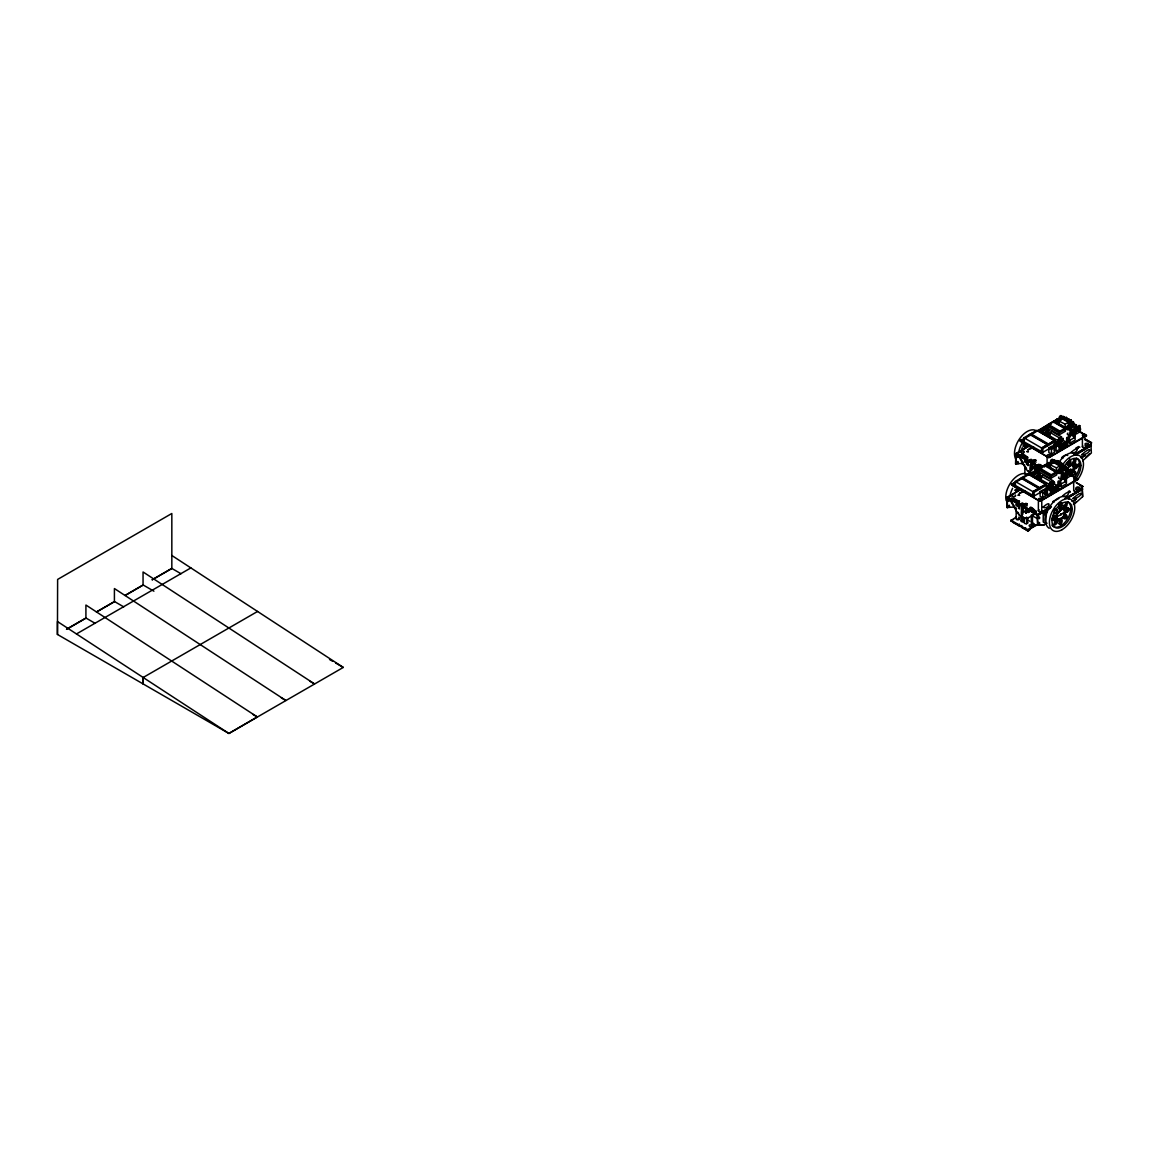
<?xml version="1.0" encoding="UTF-8"?>
<svg xmlns="http://www.w3.org/2000/svg" width="1149" height="1149" viewBox="0 0 1149 1149"><rect width="100%" height="100%" fill="white"/><g stroke="black" fill="none" stroke-linecap="round" stroke-linejoin="round"><path stroke-width="1.5" d="M1032.879 523.01L1035.895 525.524L1027.364 530.45L1010.775 520.856L1016.448 516.806M1070.897 474.925L1077.776 479.593L1040.075 501.352L1011.479 484.835L1049.181 462.386L1050.918 464.814M1012.686 485.539L1011.479 484.146M1038.983 489.388L1038.983 488.081L1021.375 477.912L1015.228 481.46L1015.228 485.452L1034.114 496.009L1044.972 489.733M1019.364 524.088L1019.364 526.084L1017.037 524.734M1079.615 431.234L1086.494 435.902L1048.793 457.661L1020.211 441.159L1057.899 418.696L1059.637 421.123M1024.29 521.143L1023.084 521.833A1.695 0.977 0 0 1 1021.016 520.626L1021.102 515.571M1021.088 503.994L1022.28 502.946L1027.321 505.833M1021.317 504.325L1021.116 503.463M1021.404 439.765L1020.211 441.159M1021.777 525.481L1021.777 527.477L1024.104 528.813L1025.741 527.879M1021.992 515.054L1021.992 519.994L1021.174 520.396M1022.107 477.496L1022.107 478.788L1039.73 488.957L1039.73 487.664L1045.877 484.117L1028.254 473.948L1022.107 477.496L1039.73 487.664M1023.141 521.818L1023.141 516.892M1023.141 511.951L1023.141 507.025M1053.69 446.042L1042.832 452.318L1023.946 441.762L1023.946 437.783L1030.093 434.236L1047.716 444.39L1047.716 445.697M1026.833 521.962A1.695 0.977 0 0 1 1027.623 523.068L1026.416 523.757A1.695 0.977 0 0 1 1024.348 522.551L1024.362 517.596M1026.186 507.14L1021.317 503.679M1026.646 523.7L1026.646 517.122M1026.646 512.195L1026.646 508.906M1027.364 530.45L1035.895 524.748M1027.536 523.183L1027.536 518.256M1029.82 475.169L1029.82 471.88M1029.806 460.304L1030.998 459.27L1036.039 462.142M1030.035 460.634L1029.806 459.657M1030.093 435.528L1030.093 434.236M1054.595 440.426L1036.987 430.257L1030.84 433.805L1030.84 435.098L1048.448 445.266L1048.448 443.974L1054.595 440.426L1054.595 444.404L1054.222 440.512L1038.179 431.248L1039.156 430.688L1055.199 439.952L1055.242 445.151L1054.279 444.591M1031.342 527.334L1031.342 515.039M1031.859 469.912L1031.859 463.334M1032.477 526.687L1032.477 514.393M1032.836 495.621L1032.836 491.628L1038.983 488.081M1034.919 463.449L1030.035 459.988M1034.344 468.261L1035.378 469.022L1035.364 465.216M1036.254 469.639L1036.254 466.35M1036.484 471.248L1036.484 472.971L1035.637 472.483L1035.637 470.76L1037.475 470.673L1037.475 472.397L1034.344 474.207L1033.497 473.718L1036.628 471.909L1037.475 472.397M1036.628 471.909L1036.628 470.185L1037.475 470.673M1038.768 469.941L1038.768 471.866L1050.373 478.573L1056.75 474.896L1056.75 471.621L1045.13 464.914L1038.768 468.591L1038.768 469.941L1050.373 476.648L1056.75 472.971M1038.868 500.662L1012.686 484.835M1040.104 491.571L1040.104 496.239L1042.732 497.761L1045.719 496.038L1045.719 491.355L1043.091 489.833L1040.104 491.571L1042.732 493.093L1042.732 497.761M1041.267 500.662L1077.776 478.889M1052.814 484.303L1052.814 480.627L1043.263 475.112L1041.382 476.189L1041.382 479.865L1049.956 484.72L1049.956 488.856M1041.569 451.93L1041.569 447.952L1047.716 444.39M1045.346 426.494L1044.355 428.792L1045.202 429.295L1045.346 426.494L1046.193 428.721L1043.062 430.53L1042.215 430.028L1045.346 428.218L1046.193 428.721M1045.13 466.264L1045.13 464.914M1046.94 488.785L1046.94 486.027L1048.103 485.352L1048.477 489.431M1044.771 493.539L1047.4 495.061L1047.4 490.393L1050.401 488.655L1047.773 487.133L1044.771 488.871L1047.4 490.393M1063.787 470.831L1063.787 465.934L1052.182 459.227L1050.646 460.792L1050.646 463.995L1047.428 465.848L1047.428 466.853L1049.798 465.489M1047.601 456.972L1020.211 440.455M1047.974 463.779L1056.462 467.858L1059.665 466.006C1062.351 474.58 1054.351 465.69 1062.251 470.702L1062.251 467.499L1050.646 460.792M1048.807 489.244L1048.98 485.28L1049.956 484.72M1048.822 447.88L1048.822 452.548L1051.45 454.07L1054.452 452.347L1054.452 447.665L1051.809 446.157L1048.822 447.88L1051.45 449.403L1051.45 454.07M1049.583 487.075L1049.583 484.505L1048.98 485.28M1050.2 484.519C1051.479 481.46 1051.924 487.98 1050.43 483.111C1054.035 485.022 1046.423 485.237 1050.2 483.312C1053.92 483.873 1047.371 485.61 1049.396 483.356C1050.215 482.666 1051.234 484.016 1051.292 484.821C1046.524 482.163 1052.757 485.639 1049.956 483.111M1050.014 467.341L1050.014 464.139L1053.231 462.286M1047.328 455.78A1.695 0.977 0 0 0 1047.816 457.072A1.695 0.977 0 0 0 1050.1 456.9L1086.494 435.212M1061.647 441.23L1061.532 436.936L1051.981 431.421L1050.114 432.498L1050.1 436.175L1058.674 441.029M1050.401 488.655L1050.401 493.338L1047.4 495.061M1050.459 488.282C1050.473 480.555 1050.243 485.711 1053.848 487.506M1050.373 478.573L1050.373 475.298L1038.768 468.591M1050.617 487.621L1052.369 488.627L1053.015 487.248L1050.617 487.621L1050.99 489.531L1052.369 489.747M1050.947 484.16L1050.947 481.704L1052.814 480.627M1050.99 489.531L1050.99 488.411M1051.148 488.181L1051.062 483.643M1057.856 489.417L1057.482 485.065L1058.459 484.49L1058.832 488.856L1051.752 492.95L1051.378 488.584L1052.915 488.124L1052.915 491.987L1053.418 487.837L1052.872 491.873L1050.157 490.307M1051.378 492.734L1052.541 492.059L1051.565 483.356L1052.915 483.011L1051.565 483.356M1051.938 485.481L1051.938 483.571M1052.541 485.366L1052.541 482.795M1053.044 485.079L1053.044 482.494L1054.409 482.149L1054.409 484.074L1051.436 485.783M1053.489 448.297L1053.489 445.18L1056.491 443.457L1059.119 444.965L1059.119 449.647L1056.118 451.37L1056.132 446.702L1059.119 444.965M1054.035 484.691L1054.409 482.149M1053.848 422.573L1053.848 421.223L1065.468 427.931L1065.468 431.205L1059.105 434.882L1047.486 428.175L1047.486 424.9L1053.848 421.223M1054.897 486.989L1055.874 486.415L1054.897 486.989L1054.394 491.14L1054.394 487.277L1053.044 487.621M1050.157 490.02L1052.872 491.585L1056.376 489.991L1056.376 486.128L1057.353 485.567L1056.376 486.128M1055.658 445.094L1055.658 442.336L1056.821 441.661L1057.195 445.74M1055.874 490.293L1055.874 486.415M1056.032 445.123L1056.046 442.552L1057.195 441.877M1056.462 467.858L1056.462 471.061L1059.665 469.194M1056.821 445.525L1056.821 441.661M1056.979 485.352L1057.353 489.718M1058.832 484.706L1057.856 485.28L1057.353 489.431L1057.353 485.567M1057.525 445.553L1059.866 443.413M1057.712 445.453L1057.712 441.589C1063.414 437.166 1055.256 441.403 1059.852 441.245C1061.604 438.674 1056.994 440.412 1058.258 439.564C1059.967 439.722 1061.231 440.929 1058.918 439.622C1056.046 441.317 1060.886 439.852 1059.723 439.679M1058.301 444.677C1061.791 437.41 1054.825 439.234 1060.01 441.13M1058.818 444.376L1058.818 440.512L1059.852 439.952L1057.683 440.239L1060.067 440.168L1057.769 440.168L1058.918 441.173L1059.823 440.081M1058.746 423.651L1059.033 420.06L1056.707 419.385L1059.105 420.778M1059.019 485.539L1059.292 482.365L1060.11 486.171M1059.105 434.882L1059.105 431.607L1047.486 424.9M1059.191 443.816L1058.674 439.421L1060.197 440.914M1060.355 443.342L1059.349 445.051C1063.155 443.413 1058.574 443.543 1061.733 443.557L1062.107 445.482M1059.349 443.931L1059.708 445.855L1061.101 446.071L1062.107 444.361M1050.114 432.498L1059.665 438.013L1059.78 443.816L1057.769 443.686M1059.866 444.491L1059.866 442.264L1063.127 440.383L1066.071 441.877L1066.071 445.74L1066.574 441.589L1067.55 441.015L1066.574 441.589M1059.134 422.66L1057.568 421.769L1059.737 420.52L1059.364 417.101L1060.9 415.536L1072.52 422.243L1072.52 427.141M1067.55 441.015L1067.55 445.166L1060.47 449.259L1060.096 444.893L1061.633 444.448L1061.633 448.311L1058.89 446.616M1060.297 442.236L1060.297 439.665L1061.647 439.32L1060.297 439.665M1060.671 441.791L1060.671 439.88M1061.188 486.803L1061.188 483.93A2.312 1.336 60 0 0 1059.55 481.158A2.312 1.336 60 0 0 1057.927 482.034L1057.927 484.907L1061.188 486.803L1066.43 483.772L1066.43 479.047L1063.155 477.165L1061.848 477.912L1061.848 479.779A2.312 1.336 60 0 1 1063.486 478.903A2.312 1.336 60 0 1 1065.109 481.661L1061.188 483.93M1060.096 449.044L1061.259 448.096L1060.096 448.756M1061.259 441.676L1061.259 439.105M1063.615 447.162C1063.586 437.022 1058.33 451.37 1063.615 447.162L1064.218 442.523L1063.242 443.083L1063.615 447.435M1061.777 441.388L1061.777 438.803L1063.127 438.458L1063.127 440.383M1062.251 467.499L1063.787 465.934M1062.739 443.37L1063.112 447.737M1062.753 441.015L1063.127 438.458M1063.242 447.22L1066.574 445.453M1064.218 444.433L1064.218 442.523M1064.592 446.602L1064.592 442.738M1066.071 441.877L1065.094 442.437L1065.094 446.588M1065.18 424.168L1065.18 427.371L1068.383 425.518L1068.383 422.315L1065.18 424.168L1058.904 421.051M1067.177 440.799L1067.55 445.166M1067.737 441.848L1068.024 438.674L1068.829 442.48M1068.699 492.504C1066.904 490.264 1072.103 491.169 1068.599 492.447M1069.374 465.805A3.806 2.197 -60 0 0 1070.825 462.76L1070.882 462.157A3.806 2.197 -60 0 0 1069.374 460.232A3.806 2.197 -60 0 0 1067.881 463.88L1067.924 464.426A3.806 2.197 -60 0 0 1069.374 465.805L1069.374 465.776M1069.863 492.217L1069.791 491.226M1069.906 443.112L1069.906 440.239A2.312 1.336 60 0 0 1068.283 437.482A2.312 1.336 60 0 0 1066.645 438.344L1066.645 441.216L1069.906 443.112L1075.148 440.081L1075.148 435.356L1071.888 433.475L1070.566 434.236L1070.566 436.089L1066.645 438.344M1068.843 428.247L1070.983 427.011L1070.983 423.809L1059.364 417.101M1070.983 423.809L1072.52 422.243M1076.685 478.286L1076.843 478.401A1.695 0.977 0 0 1 1075.521 479.865A1.695 0.977 0 0 1 1073.784 478.558A1.695 0.977 0 0 1 1076.57 478.199L1070.408 475.341M1077.417 448.153L1077.417 448.814C1080.362 445.884 1075.076 449.058 1078.509 447.536M1085.288 434.509L1085.561 434.71A1.695 0.977 0 0 1 1084.239 436.175A1.695 0.977 0 0 1 1082.502 434.868A1.695 0.977 0 0 1 1085.288 434.509L1085.288 435.198A1.695 0.977 0 0 1 1083.248 436.749M1080.204 485.754L1082.229 486.329A4.969 2.873 -0.1 0 0 1082.229 488.411L1082.645 496.67L1073.898 504.512M1082.617 460.821L1091.363 452.993L1090.947 444.72A4.969 2.873 -0.1 0 1 1090.947 442.638L1090.99 443.255A4.969 2.873 -0.1 0 0 1090.803 445.123M1063.227 509.007C1071.471 514.809 1052.699 527.089 1057.439 513.115C1072.965 501.208 1052.111 513.589 1057.755 519.204A3.806 2.197 -60 0 1 1057.439 522.163L1057.123 522.795A3.806 2.197 -60 0 1 1054.351 525.136L1054.236 524.633A3.806 2.197 -60 0 1 1054.997 521.56L1055.385 520.985A3.806 2.197 -60 0 1 1057.769 519.219M1063.96 516.116L1066.315 515.039A3.806 2.197 -60 0 1 1066.961 517.854A3.792 2.183 -60 0 1 1064.204 518.702L1063.888 518.443A3.792 2.183 -60 0 1 1063.557 515.887L1064.735 512.569L1063.974 509.481M1069.877 471.119L1073.87 468.404L1072.692 465.79M1070.25 475.226C1073.037 473.23 1075.952 467.442 1071.945 465.316M1047.098 523.168L1044.039 524.935L1037.676 525.237L1037.633 515.226L1034.603 513.072L1034.603 514.149L1028.039 517.94A11.447 6.607 60 0 1 1016.463 511.262L1010.474 500.878L1011.967 498.278L1009.914 498.824L1006.998 497.33L1006.84 507.427L1013.203 507.126M1030.983 473.718A11.447 6.607 60 0 1 1025.195 467.571L1019.192 457.187L1020.685 454.587L1018.632 455.133L1015.773 453.611L1029.676 445.582M1034.043 514.479L1034.387 512.598L1036.096 512.21L1034.603 513.718L1037.116 515.169L1037.676 525.237M1062.724 466.063L1062.796 464.885M1062.911 466.192L1062.768 464.627L1060.987 466.149M1071.443 422.372L1071.141 420.362L1065.942 417.647M1071.629 422.502L1071.371 420.362M1006.84 497.689L1021.274 489.273M1015.845 453.596L1015.558 463.736L1021.935 463.435M1049.726 483.198C1046.725 485.582 1053.676 483.743 1049.856 483.298C1048.118 483.786 1050.502 487.061 1050.2 483.628M1049.252 484.935L1050.488 483.212L1050.861 485.065L1049.525 483.743L1050.1 483.169L1048.865 484.404M1057.985 441.245L1059.493 439.579M1060.958 514.91L1060.9 513.775M1016.276 504.397L1016.133 505.589L1019.393 507.169L1016.276 504.397L1019.752 506.968M1024.994 460.706C1030.481 460.376 1028.628 466.307 1024.994 460.706C1034.143 465.187 1020.786 462.487 1025.569 460.39M1021.691 508.174C1026 507.082 1019.752 523.427 1021.691 508.174L1023.213 507.944M1030.409 464.483C1034.89 463.55 1028.412 479.607 1030.409 464.483C1035.378 460.692 1029.159 481 1030.998 464.009M1028.944 512.339L1025.626 509.625M1034.33 466.092C1043.464 470.602 1030.236 468.06 1034.89 465.776L1038.007 468.533L1034.344 465.934M1028.8 512.267C1020.039 511.348 1029.346 506.795 1028.24 512.598M1049.382 483.384L1050.2 484.404L1051.436 483.93M1054.739 461.323L1055.313 462.128M1058.014 439.909C1061.777 443.083 1057.525 437.008 1057.812 440.799C1063.17 440.455 1055.744 438.817 1058.775 440.685M1063.457 417.633L1064.304 417.719M1072.232 473.187L1073.87 469.122M1021.404 455.564L1022.567 455.047L1026.014 457M1058.344 439.579L1059.579 441.374L1059.091 439.493M1051.134 483.628L1049.856 483.298L1051.436 484.318M1049.094 483.743C1052.829 482.637 1048.305 486.257 1050.2 483.312C1051.608 485.524 1047.902 482.063 1051.306 484.031M1065.697 417.633L1071.27 420.491M1074.243 430.875L1075.249 427.6L1079.902 425.834L1079.902 431.88L1076.039 434.121L1076.039 428.06M1065.525 474.566L1066.531 471.291L1071.184 469.51L1071.184 475.571L1067.306 477.812L1065.525 476.778M1069.389 472.34L1070.394 469.065L1071.184 469.51M1071.5 433.029L1073.798 430.157L1075.952 432.053L1075.191 434.035L1073.654 434.911L1071.5 433.029L1073.855 434.379L1074.99 433.733L1074.99 431.493L1072.477 431.335L1071.916 432.785L1074.99 433.733M1075.191 430.961L1072.879 433.819L1073.654 434.911M1073.855 434.379L1074.157 431.493L1073.597 430.688L1072.477 431.335M1072.261 434.121L1074.574 431.248L1073.798 430.157M1063.543 474.738L1062.782 476.706L1064.936 478.602L1066.473 477.711L1067.234 475.743L1066.473 474.652L1065.08 473.848L1063.543 474.738L1066.818 475.973L1065.137 478.07L1063.184 476.476L1063.759 475.025A2.197 1.264 0 0 1 1064.692 473.704M1064.161 477.51L1066.473 474.652M1064.577 477.28L1065.439 475.169L1064.879 474.379L1063.759 475.025M1065.08 476.921L1065.855 474.939L1065.08 473.848M1069.374 470.113L1070.136 470.559L1069.001 470.745M1058.502 519.664L1056.721 518.616A3.806 2.197 -60 0 1 1056.391 521.56L1056.075 522.192A3.806 2.197 -60 0 1 1054.279 524.131M1064.376 509.711L1063.543 509.208A3.806 2.197 -60 0 1 1063.873 506.264L1064.189 505.646A3.806 2.197 -60 0 1 1066.961 503.291L1065.913 502.688A3.806 2.197 -60 0 1 1065.267 506.264L1064.879 506.853A3.806 2.197 -60 0 1 1063.471 508.203M1069.518 471.205L1070.035 470.329M1060.8 514.896L1061.317 514.02M1066.904 469.094C1074.688 462.271 1069.03 465 1067.335 468.347M1071.026 465.216L1072.362 465.56A3.806 2.197 -60 0 0 1074.645 463.765L1075.033 463.176A3.806 2.197 -60 0 0 1075.679 459.614L1074.631 458.997A3.806 2.197 -60 0 1 1073.985 462.573L1073.597 463.162A3.806 2.197 -60 0 1 1071.213 464.914L1073.109 466.02M1066.2 507.039L1065.152 506.436M1071.73 422.415L1072.347 421.525L1073.611 422.243L1073.611 424.757M1053.978 460.893L1054.61 460.002L1056.491 462.343M1063.012 466.106L1063.629 465.201L1064.893 465.934L1065.511 467.542L1063.127 469.453L1065.511 467.542M1024.807 457.934A1.695 0.977 0 0 1 1024.865 457.69L1026.057 457A1.695 0.977 0 0 1 1027.694 457.245C1025.612 462.027 1015.486 447.435 1027.608 457.273L1027.608 457.934M1016.089 501.625A1.695 0.977 0 0 1 1016.147 501.381L1017.339 500.691A1.695 0.977 0 0 1 1019.479 501.625A1.695 0.977 0 0 1 1017.339 502.573M1018.632 517.222A1.695 0.977 0 0 1 1019.321 518.486A1.695 0.977 0 0 1 1017.195 518.989A1.695 0.977 0 0 1 1016.147 517.811L1016.305 517.581M1035.867 511.449L1032.477 509.467L1031.299 510.127M1090.803 443.141L1091.55 442.839L1090.803 444.663L1091.363 442.825M1058.014 440.081L1059.55 439.679M1050.832 483.557L1049.554 483.557M1050.2 483.083C1049.023 486.602 1051.723 482.494 1049.296 483.6M1058.085 519.42L1063.514 516.878M1049.252 483.628L1051.479 484.591M1082.415 486.745L1082.085 486.831M1026.66 512.713L1025.684 511.492L1026.66 512.052M1085.805 457.144L1089.554 453.783M1073.338 504.181L1075.837 501.941M1069.834 474.997L1071.299 474.322M1074.229 471.176L1075.033 471.349A3.806 2.197 -60 0 1 1075.679 474.164A3.792 2.183 -60 0 1 1072.922 475.025L1072.606 474.767A3.792 2.183 -60 0 1 1072.276 472.196L1074.214 471.176M1063.557 515.887L1064.534 515.154M1072.276 472.196L1073.267 471.478L1072.218 470.875M1067.694 455.55C1067.995 452.649 1058.186 458.781 1062.825 458.365M1018.89 501.625L1014.007 498.163L1012.686 498.364L1017.928 501.696L1018.89 500.964M1035.752 511.348C1025.856 500.174 1030.725 515.556 1035.752 510.702M1075.881 468.505A3.806 2.197 -60 0 0 1078.293 465.374A3.806 2.197 -60 0 0 1075.881 465.043L1075.378 465.388A3.806 2.197 -60 0 0 1073.468 468.16M1067.162 512.195A3.806 2.197 -60 0 0 1069.575 509.064A3.806 2.197 -60 0 0 1067.162 508.734L1066.66 509.064A3.806 2.197 -60 0 0 1064.75 511.851L1061.417 514.249L1060.656 513.804M1052.125 519.449A3.806 2.197 -60 0 0 1053.102 519.104L1053.604 518.759A3.806 2.197 -60 0 0 1055.514 515.973L1056.979 516.82L1060.699 514.666M1051.996 519.707A3.806 2.197 -60 0 0 1054.15 519.707L1054.653 519.362A3.806 2.197 -60 0 0 1056.563 516.576A3.806 2.197 -60 0 0 1054.653 516.002L1054.15 516.246A3.806 2.197 -60 0 0 1051.996 518.73M1090.818 445.539L1091.033 444.821M1082.315 488.512L1065.094 498.465M66.57 629.35L86.046 618.076M96.545 612L114.555 601.573L96.459 611.943M143.194 584.999L125.097 595.469L143.165 584.985L153.909 591.189M1048.793 457.661L1049.999 456.268M1040.075 501.352L1041.267 499.959M171.833 555.484L343.278 667.425L228.91 733.464L57.45 621.523L57.45 634.463L57.622 579.426L171.833 513.488L171.833 568.439L152.228 579.771L171.833 568.439L181.011 573.739M66.57 629.207L85.945 618.018L95.223 623.376M76.48 633.946L190.863 567.908M143.18 677.493L143.252 684L143.18 677.493L257.563 611.455M1022.94 439.579L1026.014 437.798M1038.279 430.717L1052.096 422.746M1040.664 430.028L1045.346 427.327L1047.744 428.721L1047.744 430.789L1043.062 433.489L1040.664 432.11L1040.664 430.028L1043.062 431.421L1043.062 433.489M1046.193 426.983L1044.355 427.069M1051.306 424.053L1047.486 426.25L1059.105 432.958L1065.468 429.281M1058.746 420.448L1061.949 418.595L1061.949 419.356L1059.364 417.863M1059.364 420.304L1056.146 422.157L1067.766 428.864L1067.766 429.87L1056.146 423.177M1059.163 421.266L1060.656 420.405M1066.2 417.302L1064.405 418.523M1064.304 418.48L1066.387 417.374M1043.062 431.421L1047.744 428.721M1070.997 420.046L1069.288 421.41M1048.233 433.36L1050.1 432.283L1050.1 434.02L1048.233 435.098L1045.791 433.69L1045.791 431.967L1048.233 433.36L1048.233 435.098M1069.101 421.252L1071.184 420.175M1015.558 453.927L1030.007 445.582M1016.118 464.067L1016.118 454.329L1020.772 451.643M1068.182 425.331C1067.263 426.983 1070.566 424.943 1069.69 424.469M1073.611 422.243L1071.845 423.263L1072.477 424.871L1074.229 423.866M1032.85 446.674L1027.781 449.934L1033.971 447.334M1059.105 431.607L1065.468 427.931M1069.044 425.891L1066.89 427.141L1068.441 428.031L1070.609 426.796M1068.182 426.48L1069.69 425.618M1054.222 440.512L1055.199 439.952M1069.274 435.959L1070.279 430.473L1075.004 428.649L1075.004 434.71M1041.856 448.081L1054.279 440.914L1055.242 441.475L1042.832 448.641L1041.856 448.081L1041.87 451.758M1059.665 438.013L1061.532 436.936M1057.339 445.238L1057.339 441.374L1058.574 441.446L1058.918 439.392M1060.168 440.168L1059.263 441.446L1058.918 439.694M1055.199 443.629L1054.595 444.404M1070.566 434.236L1073.827 436.117L1075.148 435.356M1051.45 449.403L1054.452 447.665M1065.697 441.661L1065.094 442.437M1060.096 444.893L1061.633 444.448M1062.136 444.146L1063.112 443.586M1069.906 440.239L1073.827 437.97L1073.827 436.117M1025.195 467.571L1025.755 467.241A11.447 6.607 60 0 0 1026.545 468.533M1061.762 447.004L1063.242 446.157M1011.479 484.835L1015.759 482.379M1028.025 475.284L1049.181 463.076L1050.789 464.986M1052.843 461.008L1054.61 460.002M1075.723 448.211L1078.667 446.516L1079.859 447.22M1031.946 475.801L1031.946 473.718L1036.628 471.018L1039.026 472.397L1039.026 474.48L1041.382 475.973L1041.382 477.711L1039.515 478.788L1037.073 477.381L1037.073 475.643L1039.515 477.05L1041.382 475.973M1051.019 464.21L1048.85 465.46L1050.416 466.35M1054.997 462.458C1057.166 458.724 1065.884 464.598 1060.57 465.101M1054.983 462.674L1057.669 461.065M1039.026 474.48L1034.344 477.18L1034.344 475.112L1039.026 472.397M1055.514 462.587L1058.157 460.964L1056.836 460.519M1073.812 454.774L1090.947 444.979L1075.507 453.999M1075.636 454.157L1091.191 445.295M1075.809 454.53L1091.291 445.482M1075.852 454.717L1091.349 445.668M1060.484 465.015L1062.466 463.866M1060.656 465.201L1062.854 464.397L1060.972 465.919M1060.728 465.316L1062.796 464.282M1060.915 465.675L1062.638 464.052M1006.912 497.416L1021.073 489.23M1007.4 507.757L1007.4 498.02L1012.054 495.334M1059.464 469.022C1063.457 467.485 1059.68 470.243 1060.958 468.146M1064.893 465.934L1063.127 466.954L1063.759 468.562M1080.534 457.589L1085.288 455.176L1081.956 458.063M1022.912 491.068L1019.048 493.625L1025.253 491.025M1050.373 475.298L1056.75 471.621M1061.087 469.352L1058.157 470.831L1059.723 471.722L1061.877 470.472M1007.4 498.02L1009.914 499.47L1011.967 498.278M1010.474 499.786L1011.967 498.925M1062.251 470.702L1059.048 472.555L1047.428 465.848M1010.474 500.878L1011.034 499.47M1046.466 483.643L1045.489 484.203L1029.461 474.939L1030.438 474.379L1046.466 483.643L1046.524 488.842M1060.556 479.65L1061.547 474.164L1066.286 472.34L1066.286 478.401M1033.138 491.758L1045.547 484.605L1046.524 485.165L1034.114 492.332L1033.138 491.758L1033.138 495.449M1048.477 485.567L1046.94 486.027M1050.2 484.404L1051.436 483.858M1051.148 487.104L1048.807 488.454L1053.044 490.695M1018.904 505.919L1019.752 505.833M1061.848 477.912L1065.109 479.808L1066.43 479.047M1042.732 493.093L1045.719 491.355M1044.829 492.433L1045.662 491.959L1044.829 495.032M1051.378 488.584L1052.915 488.124M1053.418 487.837L1054.394 487.277M1051.378 492.447L1052.541 491.772M1057.482 489.201L1058.832 488.856M1021.691 513.632L1022.251 507.844M1010.775 520.856L1013.619 519.219M1022.251 517.409L1022.825 517.093A11.447 6.607 60 0 1 1020.7 515.528M1034.043 513.402L1036.096 512.21M1037.188 514.565L1051.22 506.58M1037.332 514.695L1051.407 506.795M1066.789 497.689L1082.257 489.101A4.969 2.873 -0.1 0 1 1082.229 486.989M1037.561 515.039L1049.913 507.786M1067.019 498.02L1082.645 488.885M1037.662 515.312L1049.999 507.973M1082.602 489.259L1067.119 498.307L1082.473 488.986M1037.676 515.413L1050.071 508.246M1046.064 512.081L1043.22 513.718L1043.22 522.034M1043.78 514.048L1045.662 515.125L1045.662 523.441L1043.78 522.35L1043.78 514.048L1046.624 512.411M1071.816 501.28L1076.57 498.867L1073.238 501.754M1025.64 529.703L1027.967 531.053L1029.605 530.106L1029.605 528.123M1082.344 486.257L1082.085 488.339L1082.645 486.515M1053.102 515.642L1053.604 515.398A3.806 2.197 -60 0 1 1054.078 515.283M1074.688 467.973L1074.329 468.131A3.806 2.197 -60 0 1 1073.855 468.246M1075.737 468.577L1075.378 468.735A3.806 2.197 -60 0 1 1073.726 468.505M1067.019 512.267L1066.66 512.425A3.806 2.197 -60 0 1 1064.75 511.851M1054.107 502.056L1052.771 501.61L1058.818 498.522M1017.396 455.78L1016.707 456.972M1072.635 422.53L1073.482 423.421M1064.505 467.471L1064.505 466.465M1058.344 439.593L1058.918 441.475L1058.918 439.952M1049.956 483.212L1051.134 484.935M1031.299 527.348L1032.491 526.659A1.695 0.977 0 0 0 1032.549 526.4M1072.706 470.659L1073.985 470.731A3.806 2.197 -60 0 1 1074.631 473.56L1075.679 474.164M1015.558 463.736L1018.746 463.593M1006.84 507.427L1010.028 507.269M1037.116 524.906L1044.039 524.935M1052.01 487.621C1050.028 486.171 1054.552 487.765 1051.565 487.219M1034.617 467.686L1035.436 468.562M1019.752 508.95L1018.344 508.231L1019.752 507.829M1059.708 444.72L1061.101 444.936M1068.699 491.844L1069.863 491.987M1047.4 432.541L1048.778 431.923L1047.242 432.441M1049.051 484.016L1050.042 484.375L1048.951 484.318M1015.199 490.422L1015.572 490.58A3.864 2.226 -60 0 0 1017.971 489.589A3.864 2.226 -60 0 0 1018.043 487.837M1044.47 467.011L1038.265 464.411L1042.129 466.968M1051.665 488.181L1051.062 487.506M1017.282 500.691L1012.887 498.81L1016.161 501.352M1063.328 416.311L1064.577 417.03M1079.112 425.374L1079.902 425.834M1060.01 416.053L1071.629 422.76M1060.01 416.728L1071.629 423.435M1068.383 423.076L1070.983 424.57M1074.229 428.189L1075.004 428.649M1068.441 425.547L1070.983 427.011M1079.126 431.651L1086.494 435.902M1073.597 430.688L1075.952 432.053M1074.157 431.493L1075.55 432.283M1072.261 431.047L1073.654 431.837M1085.087 439.004L1091.507 442.71L1084.871 439.076M1073.798 433.23L1075.191 434.035M1084.555 439.536L1088.922 442.063M1052.987 421.726L1064.606 428.433M1071.916 432.785L1073.295 433.59M1048.348 424.412L1059.967 431.105M1061.777 438.803L1062.15 440.943M1059.866 442.264L1062.566 443.816M1057.525 444.764L1061.59 447.105M1058.89 446.343L1061.59 447.895M1053.489 445.18L1056.132 446.702M1030.84 433.805L1048.448 443.974M1069.374 458.839L1070.796 459.672M1078.451 464.081L1080.922 465.503M1073.87 462.745L1074.918 463.349M1076.254 464.081A3.806 2.197 -60 0 1 1077.245 464.771L1078.293 465.374M1074.66 464.555L1075.708 465.158M1023.946 437.783L1041.569 447.952M1067.909 465.144A3.806 2.197 -60 0 0 1068.326 465.201L1069.791 466.049M1051.292 459.744L1062.911 466.451M1025.238 445.051L1026.703 445.898A3.864 2.226 -60 0 0 1026.761 444.146M1071.227 471.593L1072.678 472.426M1051.292 460.419L1062.911 467.126M1050.646 461.553L1053.231 463.047M1059.665 466.767L1062.251 468.261M1065.496 471.88L1066.286 472.34M1064.879 474.379L1067.234 475.743M1065.439 475.169L1066.818 475.973M1076.498 482.695L1082.717 486.286M1076.153 482.767L1082.803 486.458M1064.879 476.62L1066.473 477.711M1050.33 468.533L1059.048 473.56M1044.269 465.417L1055.888 472.124M1024.879 457.661L1021.605 455.119M1019.536 455.306L1041.784 467.93M1041.569 468.131L1019.407 455.464L1041.367 468.49M1019.235 455.823L1039.831 467.83L1019.192 456.009M1016.118 454.329L1018.632 455.133M1039.63 468.088L1051.234 474.796M1082.645 496.67L1082.257 489.101M1053.044 482.494L1053.432 484.634M1041.382 476.189L1050.947 481.704M1054.409 484.074L1057.109 485.625M1031.946 473.718L1034.344 475.112M1057.856 489.144L1057.353 489.431M1054.897 490.853L1054.394 491.14M1060.656 502.53L1062.078 503.363M1070.767 508.375L1072.189 509.194M1063.04 505.244L1064.089 505.862M1067.076 507.772A3.806 2.197 -60 0 1 1068.527 508.461L1069.575 509.064M1065.942 508.246L1066.99 508.849M1015.228 481.46L1032.836 491.628M1058.818 508.662A3.806 2.197 -60 0 0 1059.608 508.892L1061.073 509.739M1064.534 515.169L1063.486 514.551L1065.267 514.422A3.806 2.197 -60 0 1 1065.913 517.251L1066.961 517.854M1016.52 488.742L1017.971 489.589M1055.242 508.95A3.806 2.197 -60 0 1 1056.06 509.122L1056.391 509.38A3.806 2.197 -60 0 1 1056.721 511.951L1058.172 512.784M1060.656 518.931A3.806 2.197 -60 0 1 1062.107 520.31L1062.15 520.856A3.806 2.197 -60 0 1 1060.656 524.519A3.806 2.197 -60 0 1 1059.163 522.594L1059.206 521.991A3.806 2.197 -60 0 1 1060.656 518.931L1061.073 519.176M1053.245 515.571L1054.294 516.174M1053.274 518.975L1054.322 519.592M1054.064 520.799L1055.112 521.402M1056.175 521.976L1057.224 522.58M1058.818 523.671A3.806 2.197 -60 0 0 1059.608 523.915L1060.656 524.519M1031.342 510.113L1034.617 511.348M1036.096 512.856L1035.536 511.879M1010.89 498.925L1034.531 512.468L1010.689 499.154M1010.632 499.241L1034.157 512.942M1010.546 499.427L1034.086 513.129M1010.488 499.614L1034.043 513.316M1031.974 515.542L1037.604 518.788M1019.292 515.169L1022.308 516.906M1026.847 519.52L1029.863 521.258M1032.879 523.786L1035.895 525.524M1010.775 520.08L1027.364 529.675M1013.174 522.508L1015.501 523.858M329.504 659.469L332.564 661.235M335.637 663.002L343.278 667.425M309.928 681.271L314.51 683.914L143.05 571.972L143.05 584.927M123.733 606.873L114.412 601.487L114.412 588.547L285.871 700.488L281.29 697.831M252.694 714.29L257.362 716.99M57.45 634.463L228.91 733.464L257.29 716.933L85.916 605.035L85.916 617.99M1047.601 456.268L1048.793 456.972M1038.868 499.959L1040.075 500.662M1022.825 514.278L1022.251 513.301M1017.439 486.86L1017.31 486.759A3.864 2.226 -60 0 0 1016.922 486.602M1071.557 474.149L1071.873 474.408A3.792 2.183 -60 0 0 1074.631 473.56M1020.614 458.336L1023.184 462.788M1011.034 500.547L1016.176 509.452M1060.312 420.031L1060.412 419.184L1061.145 419.959M1052.412 463.65L1051.507 463.55M1066.846 463.464L1066.875 463.823A3.806 2.197 -60 0 0 1067.234 464.684M1057.224 462.889L1057.482 460.993L1057.037 462.803M1082.401 438.99L1082.401 446.717M1073.683 481.129L1073.683 490.408M1071.055 430.932L1071.055 435.471M1067.306 471.751L1067.306 477.812M1065.109 479.808L1065.109 481.661M1062.337 474.623L1062.337 479.162M1060.47 445.108L1060.47 449.259M1054.38 448.268L1054.38 450.853M1051.752 488.799L1051.752 492.95M1047.098 456.268L1047.098 463.995M1042.832 448.641L1042.832 452.318M1041.77 499.959L1041.77 510.788M1039.515 477.05L1039.515 478.788M1038.38 499.959L1038.38 510.788M1034.114 492.332L1034.114 496.009M1027.967 529.057L1027.967 531.053M1024.879 465.876L1024.879 474.092M1016.161 507.915L1016.161 517.782M1030.466 472.699A11.447 6.607 60 0 1 1028.398 470.846M1023.041 451.026A1.695 0.977 0 0 1 1023.989 452.534A1.695 0.977 0 0 1 1021.217 452.534A1.695 0.977 0 0 1 1022.165 451.026M1082.889 446.027A1.695 0.977 0 0 0 1082.889 447.406A1.695 0.977 0 0 0 1085.288 447.406A1.695 0.977 0 0 0 1085.288 446.027A2.068 1.192 0 0 0 1088.103 445.999A2.068 1.192 0 0 0 1088.103 444.304A2.068 1.192 0 0 0 1085.173 444.304M1085.173 443.658A2.068 1.192 0 0 1 1088.103 443.658A2.068 1.192 0 0 1 1088.103 445.352A2.068 1.192 0 0 1 1085.173 445.352M1049.999 455.579A1.695 0.977 0 0 1 1050.1 456.9M1023.802 441.848A1.695 0.977 0 0 1 1021.131 441.647A1.695 0.977 0 0 1 1022.165 440.211M1056.261 421.022A1.695 0.977 0 0 1 1056.434 420.29M1057.051 419.931A1.695 0.977 0 0 1 1058.746 419.931M1039.141 466.437A1.695 0.977 0 0 0 1040.017 466.437L1041.209 465.747A1.695 0.977 0 0 0 1038.107 465M1027.694 458.638A1.695 0.977 0 0 1 1025.655 458.781M1076.527 458.135A14.305 8.258 -60 0 1 1074.43 477.725M1026.703 445.898A3.864 2.226 -60 0 1 1024.305 446.889L1023.917 446.731A3.864 2.226 -60 0 1 1023.184 445.654M1023.141 444.534A3.864 2.226 -60 0 1 1023.256 443.902A3.864 2.226 -60 0 1 1024.736 442.983M1024.707 464.727A17.91 10.341 -60 0 1 1022.079 463.909M1018.804 451.672A17.91 10.341 -60 0 1 1022.079 443.227M1027.752 436.175A17.91 10.341 -60 0 1 1034.315 432.383M1016.176 459.787A17.91 10.341 -60 0 1 1019.436 438.99A17.91 10.341 -60 0 1 1036.096 430.645M1061.834 466.178A17.91 10.341 -60 0 1 1080.85 456.656A17.91 10.341 -60 0 1 1077.13 480.368M1058.76 462.602A17.91 10.341 -60 0 1 1077.877 455.449M1064.29 466.164A14.305 8.258 -60 0 1 1079.083 459.859A14.305 8.258 -60 0 1 1075.866 478.544M1021.26 451.026A14.305 8.258 -60 0 1 1022.265 447.622M1070.164 475.485A3.806 2.197 -60 0 1 1070.696 476.146M1066.602 468.232A3.806 2.197 -60 0 0 1066.157 466.307L1065.927 466.121A3.806 2.197 -60 0 0 1064.549 465.963M1072.261 465.517A3.806 2.197 -60 0 1 1072.591 462.573L1072.907 461.955A3.806 2.197 -60 0 1 1075.679 459.614M1024.994 446.659A5.831 3.361 -60 0 1 1026.502 444.045M1025.784 444.074A3.864 2.226 -60 0 1 1025.64 445.295A3.864 2.226 -60 0 1 1023.256 446.272M1077.245 464.771A3.806 2.197 -60 0 1 1074.832 467.902M1073.855 465.216A3.806 2.197 -60 0 1 1074.329 464.771M1073.654 459.413A3.806 2.197 -60 0 1 1074.631 458.997M1069.417 460.146A3.806 2.197 -60 0 1 1069.82 461.539L1069.776 462.142A3.806 2.197 -60 0 1 1068.326 465.201M1066.832 463.262A3.806 2.197 -60 0 1 1066.875 462.688M1065.353 466.063A3.806 2.197 -60 0 1 1065.439 468.261M1024.578 446.415A5.831 3.361 -60 0 1 1026.086 443.801M1070.092 435.212A2.197 1.264 0 0 1 1067.622 434.624A2.197 1.264 0 0 1 1067.967 433.087M1027.694 473.69A1.695 0.977 0 0 1 1027.694 475.068M1073.812 435.37A1.637 0.948 60 0 1 1074.329 436.017M1070.566 436.089A2.312 1.336 60 0 1 1072.204 435.212A2.312 1.336 60 0 1 1073.841 437.97M1069.144 437.108A1.637 0.948 60 0 1 1069.963 437.194M1028.614 517.61A11.447 6.607 60 0 1 1023.888 517.625M1018.718 513.431A11.447 6.607 60 0 1 1017.827 512.224M1041.54 510.285A1.695 0.977 0 0 1 1040.922 511.635A1.695 0.977 0 0 1 1038.61 511.276A1.695 0.977 0 0 1 1039.227 509.926M1015.084 494.96A1.695 0.977 0 0 1 1015.084 496.354A1.695 0.977 0 0 1 1012.686 496.354A1.695 0.977 0 0 1 1012.686 494.96M1076.225 489.56A1.695 0.977 0 0 1 1076.915 490.824A1.695 0.977 0 0 1 1074.789 491.327A1.695 0.977 0 0 1 1073.741 490.149M1076.125 487.593A2.068 1.192 0 0 1 1079.241 487.277A2.068 1.192 0 0 1 1079.241 489.115A2.068 1.192 0 0 1 1076.125 488.799M1076.125 488.253A2.068 1.192 0 0 1 1079.241 487.937A2.068 1.192 0 0 1 1079.241 489.761A2.068 1.192 0 0 1 1076.125 489.445M1077.073 479.593A1.695 0.977 0 0 1 1074.53 480.44M1041.54 499.47A1.695 0.977 0 0 1 1041.051 500.763A1.695 0.977 0 0 1 1038.768 500.591A1.695 0.977 0 0 1 1038.868 499.269M1015.084 485.539A1.695 0.977 0 0 1 1012.312 485.223A1.695 0.977 0 0 1 1013.878 483.858M1048.333 463.622A1.695 0.977 0 0 1 1050.028 463.622M1050.818 464.024A1.695 0.977 0 0 1 1048.204 464.569A1.695 0.977 0 0 1 1048.204 462.975A1.695 0.977 0 0 1 1050.818 463.521M1029.389 509.668A1.695 0.977 0 0 1 1030.639 508.203A1.695 0.977 0 0 1 1032.491 509.438M1067.809 501.826A14.305 8.258 -60 0 1 1066.818 519.937A14.305 8.258 -60 0 1 1051.895 525.122M1015.012 487.19A3.864 2.226 -60 0 1 1016.492 486.573M1054.337 520.368A3.806 2.197 -60 0 1 1054.768 519.836M1055.242 519.391A3.806 2.197 -60 0 1 1056.233 518.759M1006.194 500.677A17.91 10.341 -60 0 1 1012.097 480.828A17.91 10.341 -60 0 1 1027.378 474.322M1010.086 495.363A17.91 10.341 -60 0 1 1012.614 488.296M1019.034 479.851A17.91 10.341 -60 0 1 1022.308 477.467M1049.224 528.296A17.91 10.341 -60 0 1 1050.459 505.646A17.91 10.341 -60 0 1 1069.159 499.14M1066.961 503.291A3.806 2.197 -60 0 1 1066.315 506.867M1065.927 507.456A3.806 2.197 -60 0 1 1063.543 509.208M1016.276 490.336A5.831 3.361 -60 0 1 1017.784 487.736M1016.822 486.774A3.864 2.226 -60 0 1 1016.922 488.986A3.864 2.226 -60 0 1 1014.969 489.991M1068.527 508.461A3.806 2.197 -60 0 1 1066.114 511.592L1065.611 511.822A3.806 2.197 -60 0 1 1064.692 511.937M1060.699 503.837A3.806 2.197 -60 0 1 1061.101 505.23L1061.058 505.833A3.806 2.197 -60 0 1 1059.608 508.892M1058.818 504.468A3.806 2.197 -60 0 1 1059.177 503.865M1056.721 511.951A3.806 2.197 -60 0 1 1054.337 512.942M1054.523 515.283A3.806 2.197 -60 0 1 1055.514 515.973M1060.699 518.845A3.806 2.197 -60 0 1 1061.058 519.707L1061.101 520.253A3.806 2.197 -60 0 1 1059.608 523.915M1065.913 517.251A3.792 2.183 -60 0 1 1063.543 518.242M1015.86 490.106A5.831 3.361 -60 0 1 1017.368 487.492M1061.374 478.903A2.197 1.264 0 0 1 1059.062 478.444A2.197 1.264 0 0 1 1058.904 477.036M1030.007 524.777A1.695 0.977 0 0 0 1031.299 526.572L1032.491 525.869A1.695 0.977 0 0 0 1032.319 525.136M1019.422 519.104A1.695 0.977 0 0 1 1016.305 519.334M1064.491 478.716A1.637 0.948 60 0 1 1065.611 481.603M1060.426 480.799A1.637 0.948 60 0 1 1061.245 480.885M1060.656 509.452L1060.656 509.495A3.806 2.197 -60 0 1 1059.206 508.117L1059.163 507.571A3.806 2.197 -60 0 1 1060.656 503.923A3.806 2.197 -60 0 1 1062.15 505.833L1062.107 506.45A3.806 2.197 -60 0 1 1060.656 509.495M1008.549 500.648C1009.411 502.587 1010.057 498.048 1008.549 500.648M1008.549 506.02C1009.411 507.959 1010.057 503.42 1008.549 506.02M1017.267 456.957C1018.158 458.911 1018.718 454.329 1017.267 456.957M1017.267 462.329C1018.158 464.268 1018.718 459.686 1017.267 462.329M1038.251 517.811C1039.156 519.75 1039.716 515.169 1038.251 517.811M1038.251 523.168C1039.156 525.093 1039.673 520.598 1038.251 523.168M1038.825 518.127C1039.716 520.08 1040.233 515.513 1038.825 518.127M1038.825 523.499C1039.73 525.438 1040.233 520.899 1038.825 523.499M1072.922 498.451C1081.195 498.709 1086.135 486.846 1072.922 498.451M1081.64 454.76C1090.372 454.99 1094.394 443.083 1081.64 454.76M1027.077 464.383L1028.025 465.546L1027.077 464.383M1027.637 464.052L1028.585 465.23L1027.637 464.052M1025.066 511.937L1026.014 513.115L1025.066 511.937M1033.784 468.261L1034.732 469.424L1033.784 468.261M1026.833 451.543L1028.398 451.658L1026.833 451.543M1018.115 495.233L1019.68 495.348L1018.201 495.118M1034.143 460.519L1035.709 460.634L1034.143 460.519M1034.143 459.873L1035.709 459.988L1034.143 459.873M1025.425 504.21L1026.991 504.325L1025.497 504.095M1025.425 503.549L1026.991 503.679L1025.425 503.549M1043.033 507.226C1048.822 510.371 1052.972 498.135 1043.12 507.126M1071.241 452.289C1076.8 455.435 1081.252 443.299 1071.328 452.189M1062.523 495.98C1068.426 499.111 1072.376 486.745 1062.523 495.98M1047.127 430.458L1048.85 430.717L1047.127 430.458M1038.394 474.135L1040.118 474.408L1038.394 474.135M1038.394 475.614L1040.118 475.873L1038.394 475.614M1055.385 513.546L1054.997 513.402A3.806 2.197 -60 0 1 1054.351 510.587A3.806 2.197 -60 0 1 1057.109 509.725L1057.439 509.984A3.806 2.197 -60 0 1 1057.769 512.555A3.806 2.197 -60 0 1 1055.385 513.546M1021.748 441.302A1.695 0.977 0 0 0 1024.305 440.455A1.695 0.977 0 0 0 1021.748 439.607A1.695 0.977 0 0 0 1021.748 441.302M1057.051 420.936A1.695 0.977 0 0 0 1059.593 420.089A1.695 0.977 0 0 0 1057.051 419.241A1.695 0.977 0 0 0 1057.051 420.936M1047.945 456.426A1.695 0.977 0 0 0 1050.488 455.579A1.695 0.977 0 0 0 1047.945 454.731A1.695 0.977 0 0 0 1047.945 456.426M1067.967 429.41A2.197 1.264 0 0 0 1071.658 428.836A2.197 1.264 0 0 0 1068.958 427.284A2.197 1.264 0 0 0 1067.967 429.41M1068.426 429.151A1.551 0.905 0 0 0 1071.04 428.749A1.551 0.905 0 0 0 1069.13 427.643A1.551 0.905 0 0 0 1068.426 429.151M1072.951 426.538A2.197 1.264 0 0 0 1076.642 425.963A2.197 1.264 0 0 0 1073.942 424.412A2.197 1.264 0 0 0 1072.951 426.538M1073.367 426.293A1.609 0.934 0 0 0 1076.067 425.877A1.609 0.934 0 0 0 1074.1 424.742A1.609 0.934 0 0 0 1073.367 426.293M1078.322 430.631A1.968 1.135 -60 0 0 1078.954 427.586A1.968 1.135 -60 0 0 1076.627 429.654A1.968 1.135 -60 0 0 1078.322 430.631M1078.25 430.344A1.537 0.89 -60 0 0 1078.739 427.959A1.537 0.89 -60 0 0 1076.915 429.568A1.537 0.89 -60 0 0 1078.25 430.344M1079.543 431.335A1.968 1.135 -60 0 0 1080.161 428.29A1.968 1.135 -60 0 0 1077.848 430.344A1.968 1.135 -60 0 0 1079.543 431.335M1079.471 431.047A1.537 0.89 -60 0 0 1079.959 428.663A1.537 0.89 -60 0 0 1078.135 430.272A1.537 0.89 -60 0 0 1079.471 431.047M1013.03 484.993A1.695 0.977 0 0 0 1015.572 484.146A1.695 0.977 0 0 0 1013.03 483.298A1.695 0.977 0 0 0 1013.03 484.993M1039.227 500.117A1.695 0.977 0 0 0 1041.77 499.269A1.695 0.977 0 0 0 1039.227 498.422A1.695 0.977 0 0 0 1039.227 500.117M1062.093 529.66A17.91 10.341 -60 0 0 1073.051 501.395A17.91 10.341 -60 0 0 1051.105 514.063A17.91 10.341 -60 0 0 1062.093 529.66M1064.692 524.82A14.305 8.258 -60 0 0 1069.231 502.644A14.305 8.258 -60 0 0 1052.312 517.653A14.305 8.258 -60 0 0 1064.692 524.82M1059.249 473.101A2.197 1.264 0 0 0 1062.926 472.526A2.197 1.264 0 0 0 1060.24 470.975A2.197 1.264 0 0 0 1059.249 473.101M1059.708 472.842A1.551 0.905 0 0 0 1062.308 472.44A1.551 0.905 0 0 0 1060.398 471.334A1.551 0.905 0 0 0 1059.708 472.842M1064.233 470.228A2.197 1.264 0 0 0 1067.909 469.654A2.197 1.264 0 0 0 1065.224 468.103A2.197 1.264 0 0 0 1064.233 470.228M1064.649 469.984A1.609 0.934 0 0 0 1067.349 469.568A1.609 0.934 0 0 0 1065.367 468.433A1.609 0.934 0 0 0 1064.649 469.984M1069.604 474.322A1.968 1.135 -60 0 0 1070.222 471.277A1.968 1.135 -60 0 0 1067.909 473.331A1.968 1.135 -60 0 0 1069.604 474.322M1069.532 474.034A1.537 0.89 -60 0 0 1070.021 471.65A1.537 0.89 -60 0 0 1068.197 473.259A1.537 0.89 -60 0 0 1069.532 474.034A1.537 0.89 -60 0 0 1070.739 474.724A1.537 0.89 -60 0 0 1071.227 472.354A1.537 0.89 -60 0 0 1069.417 473.963M1070.825 475.025A1.968 1.135 -60 0 0 1071.443 471.98A1.968 1.135 -60 0 0 1069.13 474.034A1.968 1.135 -60 0 0 1070.825 475.025"/></g></svg>
